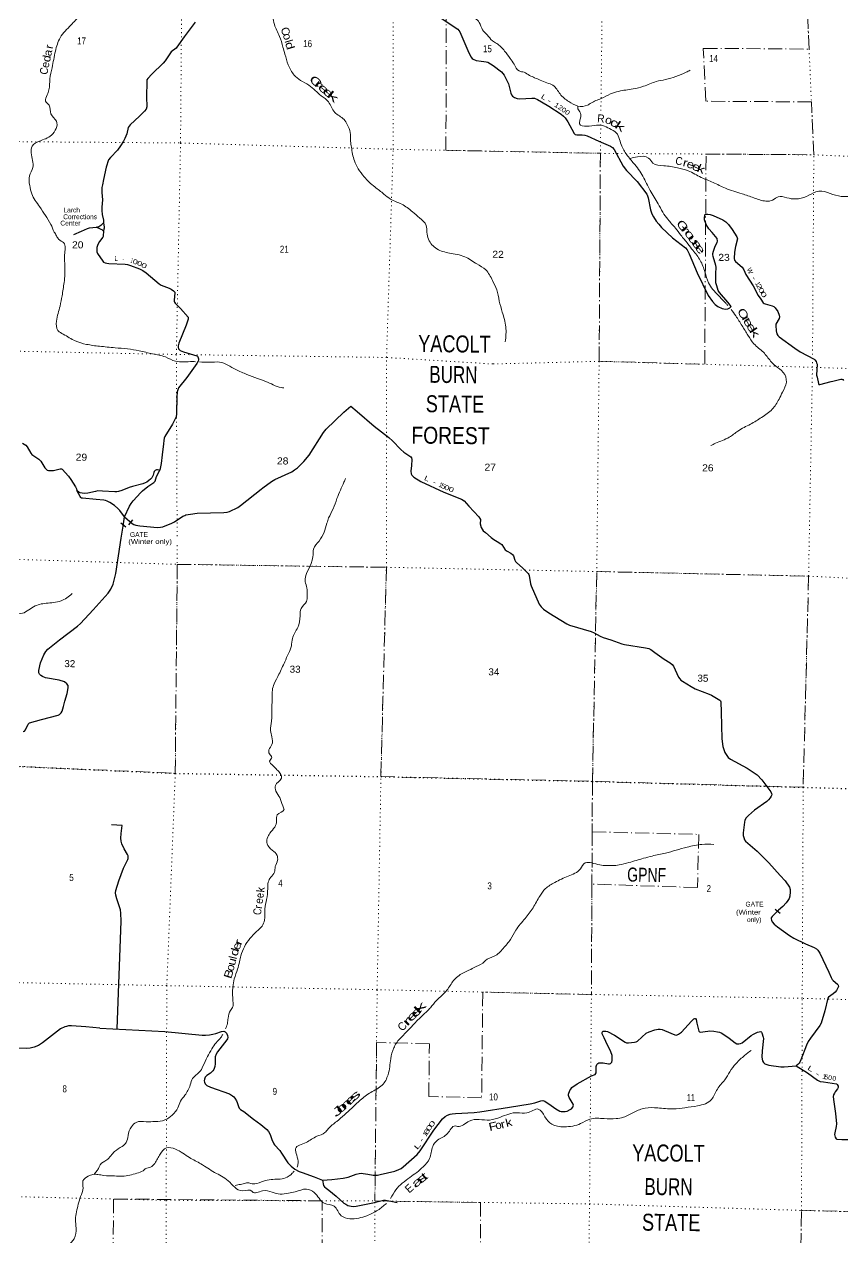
# Model space of a CAD drawing. Header units: feet. Extents: x -481249 to -254670, y -730376 to -544252.
# Drawn here: x -344259 to -323803, y -669920 to -639607 of the extents above; entities that cross this region are included whole.
import ezdxf
from ezdxf.enums import TextEntityAlignment as Align

# ---------------------------------------------------------------- set-up
doc = ezdxf.new("R2010")
doc.units = ezdxf.units.FT
doc.header["$LTSCALE"] = 70
doc.linetypes.add('DOT_DASHED', pattern=[7.7, 5, -1.2, 0.3, -1.2])
doc.linetypes.add('DOTTED', pattern=[1.5, 0.3, -1.2])
for name, color, linetype, lineweight in [('29', 7, 'Continuous', 25), ('39', 7, 'Continuous', 13), ('41', 7, 'Continuous', 13), ('44', 7, 'DOT_DASHED', 13), ('6', 7, 'DOTTED', 25), ('7', 7, 'DOTTED', 13)]:
    doc.layers.add(name, color=color, linetype=linetype, lineweight=lineweight)
doc.layers.add('30', color=7, linetype='Continuous')

msp = doc.modelspace()

# ---------------------------------------------------------------- linework, layer by layer
at = {"layer": '29'}
for p, q in [((-341646.72, -652109.56), (-341544.17, -651983.96)), ((-341844.03, -652061.35), (-341718.43, -652163.94)), ((-325491.3, -661708.54), (-325365.7, -661811.13)), ((-341936.81, -664703.83), (-341836.76, -662009.56))]:
    msp.add_line(p, q, dxfattribs=at)
for points in [[(-334806.73, -638101.16), (-334791.98, -638389.87), (-334765.31, -638457.23), (-334715.04, -638543.83), (-334610.73, -638642.02), (-334230.9, -638991.55), (-334159.37, -639082.68), (-334007.26, -639324.64), (-333941.38, -639390.59), (-333768.22, -639501.8), (-333424.18, -639728.45), (-333371.04, -639791.69), (-333272.18, -640026.24)], [(-339987.39, -639558.17), (-340264.16, -639921.18), (-340447.4, -640179.57), (-340464.86, -640200.15), (-340586.31, -640295.04), (-340624.47, -640341.96), (-340740.19, -640519.55), (-340790.16, -640579.82), (-341069.09, -640856.58), (-341169.76, -640957.9), (-341193.27, -640994.25), (-341199.34, -641033.3), (-341201.7, -641422.12), (-341199.03, -641670.77), (-341210.36, -641723.39), (-341255.24, -641781.13), (-341376.54, -641898.27), (-341607.87, -642116.83), (-341657.73, -642186.99), (-341699.25, -642344.17), (-341742.51, -642456.82), (-341779.45, -642526.32), (-341849.37, -642640.71), (-341924.74, -642748.73), (-342107.32, -642931.99), (-342152.85, -642995.67), (-342212.96, -643177.56), (-342275.77, -643484.49), (-342306.72, -643620.04), (-342318.47, -643680.96), (-342323.34, -643735.72), (-342322.74, -643811.4), (-342302.79, -643992.89), (-342320.8, -644176.81), (-342320.6, -644258.3), (-342308.72, -644361.57), (-342281.53, -644496.65), (-342279.07, -644568.88)], [(-333272.18, -640026.24), (-333174.36, -640258.31), (-333097.19, -640419.12), (-333061.92, -640462.96), (-333038.66, -640480.66), (-332964.68, -640508.93), (-332840.98, -640528.35), (-332776.61, -640534.59), (-332715.7, -640542.08), (-332677.02, -640557.05), (-332537.24, -640632.95), (-332332.92, -640795.32), (-332298.94, -640832.89), (-332267.96, -640876.72), (-332160.66, -641090.87), (-332099.11, -641327.91), (-332078.27, -641365.82), (-332054.23, -641400.61), (-332005.07, -641439.1), (-331940.96, -641462.62), (-331875.74, -641467.78), (-331573.36, -641449.79), (-331510.2, -641456.08), (-331428.03, -641488.28), (-331329.4, -641541.39), (-331151.9, -641654.39)], [(-331151.9, -641654.39), (-330838.37, -641853.98), (-330780.46, -641900.98), (-330737.71, -641945.88), (-330669.84, -642043.18), (-330571.47, -642228.38), (-330516.51, -642331.85), (-330489.94, -642356.98), (-330452.4, -642370.34), (-330311.34, -642370.34), (-330251.5, -642375.76), (-330189.52, -642396), (-329895.47, -642526.17), (-329605, -642655.81), (-329557.76, -642688.08), (-329517.37, -642737.06), (-329286.69, -643148.8), (-329206.4, -643257.75), (-328939.81, -643537.49), (-328701.66, -643848.93), (-328678.52, -643892.83), (-328665.69, -643939.87), (-328607.78, -644242.49), (-328577, -644338.67), (-328536.39, -644413.51), (-328465.86, -644522.56), (-328400.79, -644603.16), (-328329.08, -644685.08), (-328058.81, -644939.6), (-327733.15, -645195.39), (-327695.4, -645237.83), (-327641.94, -645340.3), (-327439.5, -645819.11), (-327164.71, -646386.18), (-327060.65, -646531.5), (-326992.26, -646604.2), (-326923.64, -646655.61), (-326812.74, -646704.7), (-326735.8, -646719.67), (-326674.07, -646716.8), (-326624.66, -646694.01), (-326594.42, -646652.9), (-326678.43, -646546.29), (-326886.08, -646309.88), (-326917.46, -646255.66), (-326953.79, -646144.46), (-326970.89, -646069.62), (-326976.6, -645946.49), (-326974.98, -645838.68)], [(-326974.98, -645838.68), (-326967.68, -645677.23), (-326971.92, -645635.91), (-327043.35, -645411.37), (-327049.96, -645357.56), (-327048.89, -645330.83), (-327032.86, -645276.31), (-326993.52, -645148.18), (-326944.17, -645061.4), (-326936.64, -645023.5), (-326943.1, -644955.56), (-327068.51, -644809.29), (-327148.27, -644716.07), (-327216.66, -644609.15), (-327256.43, -644495.26), (-327259.4, -644433.81), (-327239.33, -644353.41), (-327178.19, -644348.28), (-327114.07, -644361.11), (-327043.31, -644385.03), (-326797.77, -644493.69), (-326723.52, -644540.42), (-326656.71, -644604.88), (-326565.15, -644735.34), (-326447.27, -644917.07), (-326433.71, -644969.59), (-326485.95, -645158.55), (-326507.11, -645301.97), (-326519.93, -645455.92), (-326507.29, -645496.72), (-326480.39, -645531.83), (-326314.47, -645676.58), (-326272.02, -645738.18), (-326224.03, -645857.55), (-326043.49, -646141.3), (-325918.16, -646379.39), (-325853.12, -646471.61), (-325789.01, -646563.56), (-325769.77, -646580.66), (-325740.11, -646592.91), (-325569.94, -646637.33), (-325522.77, -646659.2), (-325488.73, -646692.92), (-325428.89, -646782.73), (-325388.28, -646870.4), (-325383.7, -646911.71), (-325394.69, -646958.07), (-325475.91, -647094.92), (-325476.75, -647131.59), (-325470.57, -647264.92), (-325451.33, -647337.63), (-325423.55, -647380.39), (-325394.49, -647412.55), (-325001.28, -647700.33), (-324866.81, -647787.74), (-324521.34, -647968.5), (-324498.15, -647991.95), (-324470.37, -648030.44), (-324457.54, -648060.37), (-324445.88, -648098.93), (-324455.41, -648372.57), (-324444.89, -648425.71), (-324409.46, -648583.19), (-324398.77, -648602.43), (-324378.53, -648606), (-324095.98, -648533.82), (-324052.44, -648523.74)], [(-343015.81, -644854.72), (-342825.4, -644773.91), (-342674.31, -644708.41), (-342651.06, -644700.12), (-342629.02, -644695.28), (-342463.98, -644673.9)], [(-342463.98, -644673.9), (-342422.39, -644664.31), (-342394.34, -644654.95), (-342368.43, -644644), (-342344.59, -644629.17), (-342329.42, -644617.81), (-342279.07, -644568.88)], [(-342279.5, -644775.34), (-342315, -644745.57), (-342336.72, -644729.62), (-342365.76, -644713.5), (-342463.98, -644673.9)], [(-342279.07, -644568.88), (-342263.3, -644675.57), (-342263.71, -644700.67), (-342266.11, -644723.37), (-342279.5, -644775.34)], [(-342279.5, -644775.34), (-342284.06, -644893.49), (-342288.27, -644909.13), (-342295.75, -644925.17), (-342375.42, -645035.23), (-342418.64, -645111.2), (-342438.94, -645159.31), (-342442.85, -645183.66), (-342442.68, -645292.43), (-342439.48, -645312.74), (-342432, -645332.31), (-342297.61, -645522.54), (-342274.92, -645545.82), (-342234.31, -645567.2), (-342195.84, -645577.9), (-342144.41, -645585.01), (-341734.21, -645601.42), (-341679.31, -645610.22), (-341603.84, -645633.49), (-341381.57, -645719.02), (-341297.2, -645761.36), (-341215.93, -645816.32), (-340884.67, -646090.02), (-340839.31, -646121.12), (-340640.36, -646202.93), (-340589.73, -646226.88), (-340531.49, -646261.62), (-340502.64, -646287.28), (-340497.3, -646299.04), (-340494.09, -646320.42), (-340502.05, -646397.29), (-340512.26, -646506.45), (-340511, -646533.35), (-340505.31, -646550.83), (-340490.35, -646576.49), (-340352.11, -646704.23), (-340164.21, -646926.05), (-340158.55, -646940.53), (-340162.82, -646974.74), (-340214.66, -647125.08), (-340397.01, -647576.96), (-340416.08, -647640.82), (-340416.08, -647670.76), (-340405.39, -647713.52), (-340390.34, -647733.5), (-340360.51, -647754.15), (-340281.14, -647788.72), (-339948.06, -647886.35), (-339929.87, -647898.49), (-339917.04, -647917.73), (-339905.62, -647965.74), (-339906.36, -647988.3), (-339912.77, -648020.37), (-339942.18, -648078.96), (-340196.54, -648426.57), (-340400.95, -648691.4), (-340424.63, -648739.91), (-340433.18, -648786.95), (-340444.07, -648922.71), (-340452.42, -649340.77), (-340463.1, -649411.34), (-340484.48, -649466.93), (-340552.98, -649599.18), (-340742, -649902.08), (-340761.25, -649950.1), (-340774.06, -650000.44), (-340778.22, -650085.93), (-340810.3, -650363.66), (-340833.06, -650581.52), (-340872.74, -650746.77)], [(-324052.44, -648523.74), (-323847.38, -648476.27), (-323828.14, -648472), (-323803.75, -648477.95), (-323783.26, -648504.07)], [(-338297.25, -651189.95), (-338082.6, -651027.97), (-337997.57, -650978.56), (-337571.93, -650786.14), (-337503.43, -650739.3), (-337430.77, -650683.71), (-337272.62, -650525.47), (-337141.55, -650373.36), (-336781.08, -649807.02), (-336712.09, -649724.01), (-336273.3, -649293.43), (-336099.56, -649148), (-335937.84, -649280.88), (-335514.14, -649643.68), (-335146.91, -649926.71), (-335053.18, -650015.5), (-334848.33, -650227.83), (-334771.07, -650293.48), (-334595.33, -650409.4), (-334578.73, -650434.6), (-334572.32, -650481.64), (-334582.07, -650632.29), (-334597.96, -650774.59), (-334592.53, -650838.46), (-334570.18, -650872.95), (-334521.03, -650919.99), (-334347.69, -651025.81), (-333771.43, -651294.71), (-333331.59, -651467.54), (-333264.38, -651510.15), (-333144.7, -651643.22), (-332896.78, -651912.14), (-332856.79, -651974.11), (-332863.21, -652086.19), (-332841.22, -652181.56), (-332786.74, -652262.76), (-332734.36, -652305.58), (-332593.31, -652429.6), (-332520.39, -652476.77), (-332442.8, -652524.47)], [(-344303.91, -650074.38), (-344221.13, -650120.71), (-344184.23, -650164.19), (-344096.9, -650316.67), (-344065.62, -650353.43), (-343893.57, -650474.78), (-343847.63, -650522.35), (-343747.19, -650684.86), (-343714.21, -650720.41), (-343683.07, -650744.73), (-343653.15, -650753.29), (-343621.09, -650757.56), (-343526.18, -650749.79), (-343360.36, -650708.38), (-343328.66, -650711.29), (-343313.34, -650719.07), (-343155.94, -650892.58), (-343096.41, -650974.61), (-342979.1, -651162.2), (-342953.22, -651214.09), (-342941.57, -651250.92)], [(-340872.74, -650746.77), (-340931.41, -650740.02), (-340953.92, -650740.47), (-340967.21, -650743.76), (-340987.29, -650753.55), (-340998.2, -650761.94), (-341009.48, -650776.82), (-341023.31, -650804.7), (-341031.19, -650834.5), (-341038.27, -650868.85), (-341052.23, -650902.98), (-341073.55, -650937.53), (-341103.52, -650971.41), (-341147.27, -651005.61), (-341196.43, -651043.13), (-341232.82, -651062.28), (-341295.47, -651083.6), (-341557.67, -651152.09), (-341632.69, -651178.28), (-341816.91, -651251.25), (-341899.61, -651280.39), (-341946.63, -651288.94), (-341996.3, -651286.26), (-342304.98, -651267.49), (-342416.8, -651265.42), (-342479.75, -651274.57), (-342669.43, -651321.31), (-342743.79, -651329.57), (-342807.96, -651323.4), (-342859.19, -651312.46), (-342884.84, -651299.63), (-342941.57, -651250.92)], [(-341752.84, -651910.57), (-341626.7, -651645.52), (-341587.55, -651580.92), (-341534.12, -651512.49), (-341437.94, -651401.3), (-341351.37, -651310.42), (-341301.36, -651263.84), (-341166.56, -651155.4), (-341017.84, -651053.37), (-340999.8, -651037.78), (-340989.12, -651018.54), (-340950.33, -650900.93), (-340872.74, -650746.77)], [(-341752.84, -651910.57), (-341872.87, -651753.06), (-341920.94, -651701.34), (-342005.38, -651626.9), (-342116.51, -651554.2), (-342185.93, -651517.43), (-342227.65, -651505.01), (-342268.25, -651496.46), (-342464.01, -651475.47), (-342804.62, -651447.78), (-342828.21, -651443), (-342841.03, -651432.31), (-342863.84, -651402), (-342941.57, -651250.92)], [(-341752.84, -651910.57), (-341559.68, -652074.4), (-341520.23, -652102.47), (-341473.22, -652119.58), (-341424.06, -652130.27), (-341368.32, -652135.95), (-340926.1, -652175.17), (-340853.29, -652172.59), (-340797.87, -652160.2), (-340568.04, -652068.41), (-340501.88, -652032.97), (-340295.33, -651893.72), (-340249.7, -651874.74), (-340217.64, -651864.05), (-340100.1, -651840.53), (-339938.44, -651817.63), (-339267.67, -651805.24), (-339191.31, -651794.69), (-339126.61, -651775.3), (-338917.75, -651674.14), (-338854.12, -651630.96), (-338333.89, -651217.6), (-338297.25, -651189.95)], [(-343241.94, -656512.94), (-343188.71, -656326.1), (-343157.32, -656185.82), (-343162.33, -656126.39), (-343191.51, -656078.91), (-343251.36, -656036.14), (-343382.18, -655989.86), (-343726.24, -655936.01), (-343802.76, -655903.56), (-343845.51, -655873.63), (-343874.78, -655843.61), (-343892.53, -655809.48), (-343896.8, -655749.6), (-343850.6, -655559.64), (-343765.32, -655362.25), (-343718.3, -655272.44), (-343670.67, -655219.95), (-343374.55, -654983.77), (-342927.71, -654645.63), (-342854.89, -654579.65), (-342535.48, -654233.77), (-342163.27, -653819.34), (-342096.2, -653717.93), (-342040.64, -653589.64), (-341974.04, -653327.56), (-341834.57, -652443.48), (-341786.06, -652148.17), (-341752.84, -651910.57)], [(-332442.8, -652524.47), (-332346.08, -652583.94), (-332320.82, -652606), (-332239.61, -652736.43), (-332193.59, -652772.69), (-332098.55, -652815.55), (-332058.79, -652850.67), (-332034.44, -652886.11), (-332000.24, -652997.3), (-331980.35, -653029.3), (-331951.09, -653061.45), (-331809.16, -653188.5), (-331661.57, -653324.98), (-331646.55, -653351.19), (-331638, -653376.85), (-331608.88, -653581.06), (-331588.84, -653637.72), (-331389.02, -654089.96), (-331367.71, -654125.12), (-331342, -654158.38), (-331277.89, -654213.98), (-331144.93, -654311.84), (-330698.72, -654586.03), (-330633.68, -654616.99), (-330090.69, -654773.13), (-330013.52, -654804.95), (-329864.85, -654891.35), (-329787.21, -654922.81), (-329595.92, -654985.16), (-329322.38, -655086.38), (-329257.25, -655103), (-328730.39, -655180.47), (-328649.2, -655200.41), (-328598.96, -655226.44), (-328496.82, -655300.95), (-328265.54, -655465.86), (-328113.82, -655557.87), (-328063.66, -655597.87), (-328032.61, -655645.54), (-327906, -655919.06), (-327876.59, -655959.86), (-327846.67, -655991.94), (-327810.34, -656015.46), (-327591.9, -656152.47), (-327487.63, -656205.76), (-327141.41, -656338.33), (-327082.72, -656367.35), (-326874.26, -656492.3), (-326857.16, -656509.41), (-326851.4, -656530.26), (-326840.88, -656787.15), (-326825.16, -657455.12), (-326797.33, -657649.09), (-326746.04, -657794.49), (-326703.3, -657871.47), (-326662.63, -657922.78), (-326604.99, -657965.55), (-326190.67, -658188.73), (-325938.19, -658359), (-325825.72, -658483.72), (-325601.3, -658780.74), (-325584.48, -658819.79), (-325579.15, -658855.08), (-325590.89, -658886.08), (-325613.34, -658927.78), (-325657.15, -658980.16), (-325698.75, -659018.53), (-326010.53, -659236.22), (-326158.31, -659368.26), (-326218.15, -659434.54), (-326246.73, -659486.12), (-326260.89, -659539.32), (-326289.65, -659801.63), (-326287.61, -659873.95), (-326276.92, -659925.27), (-326255.55, -659983.01), (-326234.01, -660013.68), (-325940.27, -660260.55), (-325649.58, -660555.44), (-325363.07, -660874.99)], [(-344286.86, -657277.44), (-344252.61, -657264.18), (-344227.01, -657232.54), (-344165.03, -657093.54), (-344138.31, -657066.82), (-344123.8, -657061.36), (-343826.83, -656971.54), (-343411.65, -656863.68), (-343375.32, -656848.71), (-343350.03, -656826.69), (-343334.71, -656803.8), (-343313.34, -656767.45), (-343279.91, -656646.25), (-343241.94, -656512.94)], [(-341836.76, -662009.56), (-341842.97, -661814.43), (-341856.86, -661727.83), (-341946.62, -661449.86), (-341971.2, -661361.12), (-341975.47, -661303.38), (-341972.26, -661248.86), (-341895.33, -661000.82), (-341775.64, -660688.63), (-341668.79, -660470.53), (-341663.44, -660443.8), (-341661.3, -660413.86), (-341665.58, -660379.65), (-341677.34, -660346.51), (-341758.55, -660201.1), (-341819.45, -660078.15), (-341835.49, -660017.21), (-341844.03, -659942.37), (-341839.76, -659820.49), (-341813.43, -659619.11), (-342081.38, -659608.35)], [(-325363.07, -660874.99), (-325243.86, -661007.94), (-325135.67, -661165.47), (-325118.62, -661220.87), (-325113.29, -661282.26), (-325122.85, -661383.58), (-325144.22, -661443.45), (-325172, -661499.56), (-325213.48, -661554.05), (-325298.1, -661644.45), (-325412.15, -661738.86), (-325568.05, -661894.81), (-325589.82, -661924.55), (-325593.03, -661952.36), (-325584.48, -661986.57), (-325569.51, -662031.48), (-325520.36, -662084.93), (-325437.22, -662157.11), (-325132.67, -662368.2), (-325024.54, -662435.61), (-324735.73, -662575.89), (-324520.17, -662670.82), (-324457.12, -662706.1), (-324422.04, -662735.12), (-324374.84, -662807.67), (-324148.91, -663286.1), (-324095.94, -663420.29), (-324066.58, -663470.85), (-324043.59, -663496.2), (-323932.46, -663586.01), (-323926.57, -663594.03), (-323916.95, -663612.2), (-323913.22, -663645.88), (-323916.95, -663661.38), (-323930.32, -663692.92), (-323960.24, -663746.38), (-323994.43, -663784.87), (-324046.18, -663828.25), (-324161.13, -663911.03), (-324179.03, -663938.75), (-324250.03, -664253.46), (-324342.24, -664557.32), (-324374.32, -664618.78), (-324609.98, -664936.85), (-324664.96, -665019.19), (-324705.96, -665106.53), (-324846.46, -665479.41), (-324877.61, -665533.45), (-324892.27, -665556.29), (-324922.49, -665589.05), (-324968, -665624.31)], [(-329722.4, -665021.27), (-329767.98, -664927.07), (-329812.33, -664823.53), (-329815.28, -664793.42), (-329801.65, -664761.52), (-329792.03, -664756.18), (-329752.28, -664757.12), (-329724.71, -664761.52), (-329683.03, -664771.14), (-329507.54, -664856.26), (-329242.77, -665038.43), (-329208.59, -665047.15), (-329157.28, -665049.12), (-329007.68, -665036.29), (-328969.21, -665027.74), (-328932.79, -665008.86), (-328713.8, -664812.59), (-328640.08, -664775.42), (-328499.03, -664728.38), (-328418.57, -664710.7), (-328364.38, -664711.27), (-328319.5, -664717.69), (-328254.61, -664739.4), (-328000.06, -664848.85), (-327955.11, -664855.6), (-327905.96, -664838.5), (-327832.11, -664785.45), (-327581.26, -664507.9), (-327525.54, -664455.74), (-327497.75, -664442.91), (-327483.6, -664446.52), (-327469.97, -664466.43), (-327445.85, -664557.84), (-327400.52, -664758.31), (-327383.42, -664777.55), (-327368.36, -664780.54), (-327176.11, -664756.17), (-327122.96, -664755.42), (-327022.24, -664760.45), (-326930.34, -664773.28), (-326884.73, -664784.22), (-326827.75, -664809.63), (-326641.03, -664931.44), (-326489.09, -665052.01), (-326446.26, -665073.7), (-326397.1, -665075.84), (-326354.36, -665069.42), (-326316.5, -665052.89), (-326091.75, -664868.82), (-326029.51, -664834.21), (-325934.41, -664783.95), (-325890.59, -664772.2), (-325850.81, -664771.41), (-325833.96, -664783.95), (-325824.33, -664804.27), (-325789.08, -664907.98), (-325786.28, -664943.63), (-325819, -665251.41), (-325825.41, -665406.2), (-325808.26, -665498.28), (-325780.53, -665540.91), (-325746.33, -665572.99), (-325701.45, -665592.23), (-325647.99, -665605.05), (-325350.95, -665647.83), (-325263.64, -665652.02), (-324968, -665624.31)], [(-342373.09, -664684.51), (-342718.13, -664653.01), (-343081.45, -664623.07), (-343153.05, -664628.42), (-343204.34, -664639.11), (-343248.15, -664653.01), (-343349.67, -664703.26), (-343431.95, -664755.65), (-343803.82, -665055.01), (-343901.06, -665113.81), (-344008.99, -665157.64), (-344110.5, -665184.37), (-344192.78, -665191.86), (-344744.17, -665174.75)], [(-342373.09, -664684.51), (-340745.19, -664772.15), (-339815.79, -664859.83)], [(-339815.79, -664859.83), (-339725, -664857.21), (-339632.03, -664851.86), (-339543.34, -664835.83), (-339473.88, -664817.65), (-339328.55, -664766.33), (-339272.99, -664762.06), (-339234.52, -664779.16), (-339204.6, -664809.1), (-339178.95, -664864.69), (-339170.4, -664920.29), (-339177.88, -664951.3), (-339191.77, -664975.88), (-339431.14, -665275.24), (-339464.26, -665331.91), (-339486.7, -665403.54), (-339487.77, -665455.93), (-339486.7, -665574.6), (-339496.32, -665644.1), (-339520.9, -665715.73), (-339548.69, -665752.08), (-339606.39, -665805.54), (-339696.15, -665865.41), (-339714.32, -665883.58), (-339738.89, -665912.45), (-339755.99, -665959.49), (-339759.2, -666003.33), (-339753.86, -666036.47), (-339734.62, -666074.96), (-339722.87, -666091), (-339696.15, -666113.45), (-339606.39, -666160.49), (-339127.66, -666327.28), (-339056.07, -666371.11), (-339024.01, -666401.05), (-338999.43, -666429.91), (-338953.48, -666497.27), (-338935.31, -666541.1), (-338906.46, -666640.53), (-338884.02, -666686.51), (-338857.31, -666713.24), (-338772.89, -666767.76), (-338529.25, -666960.21), (-338349.72, -667092.78), (-338195.85, -667216.8), (-338153.12, -667268.12), (-338114.63, -667345.1), (-338071.89, -667464.84)], [(-336809.18, -668482.22), (-336568.01, -668467.17), (-336288.28, -668432.83), (-336166.21, -668407.3), (-335963.18, -668328.18), (-335888.27, -668311.86), (-335824.26, -668308.94), (-335790.07, -668313.22), (-335671.98, -668334.02), (-335542.15, -668355.98), (-335431.63, -668356.86), (-335362.63, -668343.15), (-334998.23, -668256.55), (-334894.74, -668217.72), (-334835.81, -668188.13), (-334786.65, -668147.5), (-334443.11, -667843.62), (-334362.42, -667748.7), (-334024.51, -667232.05), (-333803.53, -666945.77), (-333738.14, -666889.36), (-333683.85, -666858.1), (-333617.6, -666834.58), (-333568.44, -666821.75), (-333477.57, -666812.55), (-333011.39, -666787.67), (-332873.86, -666776.85), (-332127.57, -666662.36), (-331615.88, -666574.62), (-331495.37, -666548.05), (-331345.77, -666498.87), (-331294.92, -666489.49), (-331247.46, -666509.56), (-331090.91, -666615.55), (-330976.03, -666697.73), (-330877.72, -666755.46), (-330841.39, -666768.29), (-330803.21, -666770.03), (-330736.67, -666770.43), (-330693.92, -666761.88), (-330615.45, -666719.22), (-330579.59, -666696.67), (-330550.73, -666657.1), (-330531.5, -666612.2), (-330536.25, -666583.15), (-330643.08, -666417.75), (-330658.67, -666369.51), (-330654.39, -666333.16), (-330623.23, -666241.91), (-330598.82, -666204.86), (-330571.04, -666168.51), (-330441, -666074.67), (-330085.48, -665876.27), (-329992.93, -665838.14), (-329963.45, -665801.54), (-329965.35, -665703.27), (-329963.01, -665643.56), (-329946.84, -665589.53), (-329926.67, -665566.58), (-329901.03, -665553.75), (-329851.61, -665548.12), (-329787.76, -665551.61), (-329655.51, -665575.73), (-329629.6, -665572.99), (-329608.23, -665566.58), (-329576.17, -665536.64), (-329563.35, -665493.88), (-329562.44, -665448.07), (-329569.76, -665367.72), (-329600.81, -665272.58), (-329722.4, -665021.27)], [(-324968, -665624.31), (-324684.79, -665800.72), (-324431.84, -665984.29), (-324397.78, -666000.64), (-324365.72, -666013.47), (-324286.27, -666028.5), (-323960.18, -666077.83), (-323940.42, -666094.73), (-323921.19, -666137.49), (-323919.05, -666169.57), (-323932.72, -666200.89), (-323993.85, -666272.21), (-324013.24, -666304.85), (-324033.38, -666352.39), (-324039.8, -666390.88), (-324034.88, -666470.62), (-323986.14, -666816.79), (-323961.53, -667072.07), (-323970.33, -667142.49), (-324004.52, -667302.86), (-324007.43, -667339.38), (-323989.56, -667409.78), (-323967.64, -667448.76), (-323948.96, -667461.1), (-323829.58, -667468.71), (-323448.16, -667465.48)], [(-338071.89, -667464.84), (-338023.93, -667571.81), (-338005.27, -667602.23), (-337875.02, -667740.4), (-337827.88, -667803.23), (-337670.88, -668046.87), (-337646.22, -668076.93), (-337584.24, -668134.67), (-337492.34, -668203.09), (-337384.47, -668261.46), (-337314.95, -668290.76), (-337012.1, -668398.29), (-336809.18, -668482.22)], [(-336809.18, -668482.22), (-336781.72, -668616.85), (-336758.56, -668648.03), (-336715.47, -668681), (-336647.92, -668729.34), (-336462.56, -668882.93), (-336270.94, -669053.06), (-336226.04, -669084.08), (-336170.49, -669112.94), (-336091.41, -669130.04), (-336020.89, -669136.46), (-335966.06, -669127.53), (-335550.95, -669051.08), (-335277.14, -668984.64), (-335228.37, -668984.04), (-335054.47, -669017.03), (-334936.55, -669040.42)]]:
    msp.add_lwpolyline(points, dxfattribs=at)
at = {"layer": '39'}
for points in [[(-341716.54, -638000.58), (-341739.9, -638022.57), (-341765.27, -638077.3), (-341853.89, -638144.53), (-341941.65, -638340.01), (-342089.36, -638528.87), (-342287.19, -638729.24), (-342495.32, -638963.57), (-342684.87, -639133.97), (-342873.11, -639380.53), (-343089.33, -639624.8), (-343360.22, -639942.65), (-343479.23, -640278.09), (-343564.94, -640692.03), (-343617.43, -640970.04), (-343641.88, -641244.33), (-343685.03, -641372.14), (-343726.39, -641524.01), (-343639.29, -641627.11), (-343593.24, -641846.01), (-343454.85, -642029.78), (-343577.96, -642375.2), (-343881.36, -642526.4), (-344064.53, -642652.77), (-344086.01, -642818.88), (-344045.28, -643186.01), (-344127.15, -643393.59), (-344123.31, -643636.1), (-344073.11, -643839.01), (-343875.95, -644161.66), (-343729.88, -644381.59), (-343593.85, -644605.42), (-343509.54, -644796.66), (-343452.38, -644891.43), (-343399.14, -644978.14), (-343275.86, -645061.57), (-343252.57, -645366.4), (-343243.15, -645655.07), (-343262.71, -646053.65), (-343313.71, -646389.79), (-343364.01, -646645.78), (-343453.38, -647021.6), (-343417.48, -647258.43), (-343282.27, -647349.99), (-342985.69, -647515.35), (-342704.41, -647602.4), (-342380.77, -647649.8), (-341985.04, -647687.92), (-341383.58, -647762.22), (-341056.21, -647839.72), (-340728.84, -647917.22), (-340479.74, -648023.98), (-340051.74, -648032.37), (-339976.33, -648035.59)], [(-338777.22, -638324.12), (-338659.74, -638421.74), (-338432.08, -638688.59), (-338227.97, -638905.1), (-338076.73, -639217.26), (-338008.24, -639612.74), (-337876.85, -639908.66), (-337795.22, -640176.02), (-337742.79, -640352.91), (-337661.18, -640622.27), (-337511.42, -640876.3), (-337356.56, -641008.14), (-337143.59, -641128.56), (-336984.78, -641264.45), (-336837.89, -641392.2), (-336657.23, -641546.35), (-336499.53, -641808.48), (-336267.05, -641983.2), (-336186.2, -642114.28), (-336109.93, -642309.45), (-336103.89, -642529.94), (-336083.2, -642676.44), (-336008.23, -643017.88), (-335909.99, -643217.27), (-335763.76, -643419.17), (-335497.95, -643670.38), (-335269.48, -643847.06), (-335102.59, -643975.02), (-334825.67, -644102.1), (-334557.29, -644289.21), (-334376.65, -644445.37), (-334214.27, -644631.39), (-334193.81, -644803.94), (-334155.36, -644978.68), (-333945.45, -645217.29), (-333634.33, -645322.68), (-333249.08, -645414.8), (-332946.62, -645594.25), (-332725.88, -645740.79), (-332556.23, -646007.05), (-332452.25, -646236.56), (-332386.77, -646519.79), (-332311.23, -646797.11), (-332222.5, -647166.74), (-332235.81, -647537.33)], [(-334280.4, -638108.96), (-334258.17, -638340.59), (-334201.4, -638479.44), (-334070.78, -638637.09), (-333939.89, -638764.68), (-333805.52, -638950.42), (-333720.37, -639047.48), (-333563.21, -639145.28), (-333395.73, -639207.11), (-333218.57, -639305.12), (-333119.08, -639364.25), (-332888.81, -639563), (-332802.41, -639744.24), (-332689.52, -639871.64), (-332558.82, -640019.27), (-332451.39, -640086.5), (-332255.04, -640274.88), (-332114.68, -640462.68), (-332017.94, -640605.95), (-331887.41, -640773.61), (-331765.69, -640806.92), (-331628.34, -640882.48), (-331502.86, -640943.88), (-331363.36, -641003.42), (-331197.94, -641071.25), (-331044.44, -641130.94), (-330868.32, -641345.16), (-330649.99, -641537.77), (-330422.93, -641648.31), (-330180.69, -641626.74), (-330098.22, -641575.49), (-329839.16, -641461.91), (-329608.1, -641348.05), (-329405.47, -641281.99), (-329042.86, -641221.58), (-328782.23, -641156.12), (-328463.1, -641037.15), (-328236.62, -640987.37), (-327718.88, -640804.31), (-327616.43, -640755.26)], [(-329110.22, -642955.75), (-328933.95, -642916.03), (-328656.19, -642948.93), (-328545.27, -643072.31), (-328273.82, -643139.21), (-327936.23, -643192.77), (-327668.85, -643267.65), (-327338.26, -643433.36), (-327045.3, -643556.6), (-326734.56, -643704.07), (-326319.7, -643840.58), (-326026.54, -643941.77), (-325723.23, -644025.04), (-325554.94, -643996.7), (-325420.2, -643915.92), (-325202.37, -643940.2), (-324978.6, -643970.55), (-324707.98, -643907.19), (-324472.94, -643795.37), (-324328.74, -643776.81), (-324049.43, -643859.83), (-323771.83, -643910.77), (-323481.57, -643887.69), (-323079.76, -643693.42), (-322964.8, -643588.39), (-322773.21, -643414.01), (-322425.3, -643207.16), (-322184.2, -643089.39), (-321901.74, -643044.19), (-321643.12, -642980.71), (-321435.24, -642774.44), (-321345.22, -642548.91), (-321247.28, -642333.49), (-321061.9, -642183.09), (-320846.71, -642055.04), (-320621.6, -641935.11), (-320446.58, -641824.68), (-320353.63, -641719.43), (-320250.72, -641620.28), (-320167.62, -641498.89), (-320066.5, -641375.69), (-319949.81, -641300.73), (-319831.35, -641251.85), (-319698.46, -641155.02), (-319626.13, -641051.84)], [(-330422.93, -641648.31), (-330421.58, -641720.46), (-330356.48, -641823.33), (-330370.06, -641999.54), (-330380.93, -642097.62), (-330203.4, -642153.55), (-329961.12, -642127.97), (-329803.18, -642137.61), (-329633.81, -642211.48), (-329462.72, -642317.44), (-329380.19, -642484.61), (-329323.71, -642655.53), (-329179.8, -642893.47), (-329001.71, -643111.72), (-328875.15, -643275.33), (-328686.26, -643627.96), (-328613.43, -643760.96), (-328418.32, -644089.6), (-328302.19, -644301.21), (-328175.75, -644478.85), (-327983.66, -644697.24), (-327847.22, -644874.99), (-327673.11, -645091.19), (-327548.53, -645252.78), (-327364.75, -645505.16), (-327247.31, -645794.93), (-327157.73, -646068.38), (-326918.42, -646375.43), (-326728.16, -646573.77), (-326678.66, -646630.48)], [(-326595.62, -646728.82), (-326476.92, -646888.95), (-326319.1, -647137.06), (-326171.21, -647377.04), (-326023.08, -647588.97), (-325786.91, -647799.8), (-325606.84, -648020.07), (-325485.9, -648141.55), (-325289.29, -648301.87), (-325211.45, -648545.15), (-325309.73, -648798.64), (-325395.27, -648970.1), (-325565.56, -649222.86), (-325829.43, -649426.56), (-326111.01, -649598.02), (-326422.58, -649767.16), (-326638.02, -649923.27), (-326983.43, -650074.03), (-327099.97, -650132.95)], [(-339878.83, -648040), (-339641.82, -648050.6), (-339375.74, -648047.32), (-338967.32, -648233.86), (-338696.33, -648352.86), (-338427.16, -648451.81), (-338034.54, -648614.14), (-337841.13, -648684.26), (-337769.17, -648691.01)], [(-336651.93, -651938.81), (-336541.88, -651711.49), (-336443.58, -651456), (-336357.69, -651246.46), (-336267.9, -651046.99), (-336233.04, -650951.16)], [(-339228.57, -664704.98), (-339181.06, -664567.75), (-339165.88, -664435.64), (-339102.12, -664239.91), (-339045.3, -664148.31), (-339042.06, -664010.07), (-339052.35, -663817.59), (-339044.88, -663653.34), (-339009.05, -663449.31), (-338928.94, -663213.67), (-338881.25, -663025.78), (-338845.92, -662877.85), (-338755.9, -662652.33), (-338450.41, -662268.7), (-338315.19, -662133.82), (-338255.89, -661990.15), (-338245.32, -661701.69), (-338201.26, -661471.69), (-338174.82, -661199.42), (-338159.37, -661037.26), (-338100.28, -660915.63), (-338005.14, -660790.35), (-337985.89, -660650.28), (-337928.45, -660490.55), (-337941.4, -660372.19), (-338060.21, -660236.7), (-338190.82, -660077.06), (-338185.62, -659942.84), (-338118.45, -659813.28), (-337999.06, -659660.2), (-337951.62, -659500.37), (-337936.34, -659356.24), (-337767.14, -659225.72), (-337800.27, -659127.18), (-337874.49, -658926.03), (-337971.03, -658760.72), (-337983.8, -658622.32), (-337832.16, -658441.51), (-337859.11, -658323), (-337942.29, -658229.97), (-338043.39, -658126.73), (-338126.38, -658011.66), (-338073.53, -657918.02), (-338132.79, -657833.24), (-338143.91, -657734.94), (-338068.69, -657599.44), (-338073.01, -657411.02), (-338103.55, -657246.39), (-338081.47, -657014.16), (-338070.36, -656665.59), (-338064.31, -656435.2), (-338058.57, -656240.87), (-338015.17, -656085.01), (-337893, -655843.79), (-337748.19, -655532.66), (-337652.33, -655325.23), (-337582.64, -655137.58), (-337556.96, -654949.47), (-337424.51, -654678.29), (-337365.86, -654382.31), (-337338.21, -654198.23), (-337204.63, -654023.25), (-337189.43, -653889.15), (-337197.62, -653686.66), (-337234.27, -653533.99), (-337044.69, -652912.71), (-337028.94, -652716.48), (-336891.12, -652515.5), (-336767.14, -652296.34), (-336693.13, -652072.65), (-336651.93, -651938.81)], [(-351822.42, -656069.01), (-351647, -655995.43), (-351448.7, -655965.4), (-351138.06, -655900.44), (-350943.81, -655876.38), (-350640.96, -656011.75), (-350415.74, -656104.23), (-350165.85, -656122.82), (-349935.01, -656033.01), (-349656.12, -655939.68), (-349466.07, -655937.62), (-349250.31, -655969.89), (-348905.01, -656055.59), (-348655.54, -656120.26), (-348392.01, -656179.08), (-348220.05, -656186.85), (-347970.78, -656273.57), (-347824.08, -656198.92), (-347755.31, -656113.46), (-347621.93, -655962.53), (-347451.91, -655515.39), (-347321.74, -655274.24), (-347112.55, -655146.13), (-346856.11, -654878.23), (-346551.3, -654793.18), (-346119.8, -654635.28), (-345794.75, -654524.39), (-345422.3, -654482.11), (-345095.98, -654453.39), (-344850.98, -654345.69), (-344586.29, -654274.26), (-344344.69, -654324.83), (-344027.14, -654157.74), (-343712.31, -654070.79), (-343339.71, -654012.49), (-343060.02, -653828.99)], [(-337436.13, -668159.17), (-337415.88, -668060.66), (-337450.06, -667855.9), (-337478.65, -667697.3), (-337217.19, -667539.67), (-336947.77, -667386.12), (-336744.89, -667292.01), (-336662.06, -667200.68), (-336448.34, -667012.49), (-336073.3, -666679.68), (-335863.53, -666485.44), (-335597.71, -666287.77), (-335314.08, -666110.32), (-335167.72, -665849.31), (-335098.12, -665447.23), (-335023.7, -665177.46), (-334875.66, -664952.53), (-334704.07, -664777.94), (-334544.52, -664607.24), (-334294.24, -664357.31), (-334106.56, -664172.87), (-333958.94, -663994.02), (-333694.59, -663736.22), (-333530.43, -663497.43), (-333296.7, -663309.45), (-333099.83, -663215.28), (-332961.17, -663144.56), (-332758.04, -663022.4), (-332733.79, -662994.59), (-332516.8, -662888.6), (-332289.01, -662692.55), (-332106.95, -662465.96), (-331972.9, -662238.89), (-331740.21, -661942.69), (-331541.8, -661676.19), (-331375.15, -661383.32), (-331233.48, -661198.41), (-331002.08, -661046.48), (-330664.56, -660883.61), (-330360.94, -660708.37), (-330237.55, -660555.33), (-330073.53, -660557.01), (-329873.94, -660607.15), (-329548.01, -660622.51), (-329393.85, -660608.06), (-329149.28, -660548.45), (-328782.26, -660441.99), (-328565.7, -660384.09), (-328234.98, -660311.33), (-327693.55, -660162.58), (-327320.87, -660094.25), (-327026.82, -660095.26)], [(-342512.71, -668337.78), (-342444.52, -668247.6), (-342391.83, -668171.99), (-342361.15, -668096.15), (-342198.06, -667977.59), (-342000.11, -667763.19), (-341810.95, -667636.88), (-341710.08, -667541.72), (-341664.52, -667367.85), (-341578.54, -667148.29), (-341461.53, -667037.27), (-341213.34, -667021.78), (-340985.25, -667016.1), (-340744.87, -666978.49), (-340563.74, -666856.1), (-340420.08, -666673.21), (-340350.59, -666507.59), (-340245.26, -666360.38), (-340110.94, -666103.25), (-340051.47, -665939.54), (-339884.07, -665786.95), (-339792.72, -665637.59), (-339678.55, -665396.28), (-339568.8, -665203.03), (-339465.4, -665047.78), (-339346.23, -664918.75), (-339296.75, -664841.26)], [(-335103.98, -668940.22), (-334973.31, -668722.94), (-334622.49, -668413.92), (-334288.06, -668148.82), (-334130.19, -667942.03), (-334051.48, -667640.24), (-333928.02, -667479.18), (-333678.51, -667315.41), (-333488.79, -667126.98), (-333428.89, -667139.62), (-333135.63, -667004.36), (-332629.31, -666979.48), (-332356.6, -666906.13), (-331937.54, -666796.2), (-331695.55, -666802.69), (-331412.63, -666705.39), (-331246.31, -666897.47), (-331073.96, -667085.6), (-330764.46, -667148.89), (-330353.65, -667066.93), (-330126.65, -666959.04), (-329764.43, -666942.71), (-329468.36, -666941.74), (-329286.06, -666911.54), (-329018.85, -666782.02), (-328739.93, -666684.68), (-328427.79, -666675.86), (-328037.93, -666699.89), (-327747.62, -666670.8), (-327431.15, -666625.95), (-327079.65, -666465.23), (-326937.32, -666206.18), (-326751.22, -665975.63), (-326627.42, -665776.5), (-326469.51, -665565.7), (-326255.7, -665367.5), (-326090.52, -665238.94)], [(-341445.23, -668308.44), (-341290.27, -668245.4), (-341219.77, -668190.01), (-341105.45, -668157.11), (-340998.58, -668062.02), (-340858.48, -667828.99), (-340707.1, -667678.25), (-340479.31, -667706.63), (-340129.12, -667916.63), (-339844.48, -668075.85), (-339500.31, -668287.79), (-339164.1, -668495.63), (-338802.26, -668745.82), (-338570.31, -668756.22), (-338556.46, -668774.39), (-338306.19, -668748.9), (-338062.43, -668781.46), (-337864.86, -668833.58), (-337656.57, -668805.66), (-337484.25, -668773.36), (-337205.58, -668704.07), (-337010.27, -668786.23), (-336760.66, -669059.32), (-336515.26, -669131.97), (-336337.35, -669370.26), (-336125.97, -669444.57), (-335897.79, -669428.87), (-335697.22, -669368.8), (-335419.92, -669229.36), (-335209.52, -669065.15)], [(-352180.15, -679717.16), (-352092.42, -679687.39), (-352008, -679642.17), (-351969.55, -679592.46), (-351964.06, -679426.19), (-351947.19, -679328.17), (-351881.41, -679130.46), (-351832.12, -678986.68), (-351729.14, -678879.52), (-351478.22, -678781.9), (-351252.29, -678794.23), (-351134.96, -678871.58), (-351091.11, -678890.07), (-351012.43, -678814.72), (-350994.26, -678572.43), (-350964.4, -678364.33), (-350835.28, -678241.41), (-350708.78, -678110.96), (-350635.04, -677994.97), (-350442.82, -677750.46), (-350245.45, -677600.18), (-350054.39, -677485.91), (-349935.57, -677396.95), (-349856.37, -677263.5), (-349830.58, -677063.37), (-349752.6, -676843.74), (-349636.05, -676784.81), (-349323.22, -676697.84), (-349047.62, -676524.32), (-348810.15, -676364.44), (-348660.7, -676205.65), (-348527.54, -676078.76), (-348287.46, -676075.21), (-348030.06, -676147.99), (-347760.91, -676248.94), (-347662.03, -676376.2), (-347488.8, -676466.15), (-347196.57, -676222.66), (-347008.19, -675960.07), (-346774, -675719.99), (-346587.17, -675854.17), (-346505.5, -676117.52), (-346428.47, -676228.53), (-346253.4, -676336.53), (-346204.08, -676413.18), (-346078.46, -676234.12), (-345941.67, -675924.91), (-345911.67, -675700.77), (-345825.53, -675463.19), (-345629.63, -675254.78), (-345475.81, -675053.96), (-345421.88, -674838.09), (-345409.89, -674615.78), (-345311.44, -674274.23), (-345213.7, -673926.43), (-345001.99, -673738.22), (-344748.35, -673601.38), (-344518.22, -673101.92), (-344320.61, -672925.6), (-344179.98, -672858.9), (-344040.16, -672657.94), (-343698, -672647.42), (-343479.39, -672583.53), (-343468.6, -672495.46), (-343527.68, -672390.65), (-343475.67, -672166.75), (-343411.86, -671965), (-343472.2, -671553.58), (-343662.11, -671315.17), (-343678.7, -671156.69), (-343483.65, -671042.46), (-343406.44, -670908.99), (-343420.69, -670712.45), (-343437.73, -670604.07), (-343542.31, -670442.68), (-343402.56, -670249.73), (-343165.21, -670103.87), (-343013.77, -669945.11), (-342961.38, -669679.12), (-342981.44, -669460.49), (-342953.79, -669276.41), (-342908.02, -669078.49), (-342850.35, -668892.71), (-342790.39, -668674.9), (-342790.82, -668498.55), (-342661.74, -668379.63), (-342541.35, -668338.79), (-342417.34, -668340.06), (-342271.54, -668365.6), (-342005.58, -668376.34), (-341803.6, -668382.42), (-341445.23, -668308.44)], [(-338984.46, -668617.51), (-338850.85, -668587.01), (-338788.72, -668573.62), (-338674.46, -668546.74), (-338566.68, -668573.9), (-338498.65, -668572.59), (-338278.02, -668506.72), (-338089.61, -668464.56), (-337731.2, -668426.15), (-337562.13, -668309.65), (-337514.72, -668260.29)]]:
    msp.add_spline(points, degree=3, dxfattribs=at)
at = {"layer": '44'}
for points in [[(-333714.16, -638099.39), (-333719.49, -642755), (-329859.37, -642830.39), (-329891.72, -648026.27), (-327252.13, -648099.94), (-327219.43, -642848.51), (-324526.67, -642867), (-324585.29, -641546.57), (-327228.69, -641528.42), (-327287.32, -640207.99), (-324643.92, -640226.14), (-324697.36, -639022.64), (-327282.67, -638994.01), (-329812.58, -638934.28), (-329803.44, -638172.72)], [(-345770.5, -658083.62), (-340485.59, -658320.14), (-340435, -653098.4), (-335208.65, -653171.99), (-335345.31, -658400.86), (-330059.35, -658519.16), (-329950.58, -653277.98), (-324656.58, -653392.34), (-324791.66, -658667.32), (-330059.35, -658519.16), (-330064.91, -659780.61), (-330070.71, -661085.29), (-330084.85, -663843.35), (-332799.31, -663783.02), (-332827.86, -666423.04), (-334147.62, -666393.71), (-334133.34, -665073.7), (-335453.1, -665044.37), (-335495.91, -669002.14), (-332855.8, -669038.07), (-332848.46, -671678.41)], [(-330064.91, -659780.61), (-327402.95, -659844.13), (-327430.89, -661172.93), (-330070.71, -661085.29)], [(-336812.25, -670317.77), (-336815.92, -668997.75), (-342030.66, -668952.8), (-342039.08, -671593.36)], [(-324924.59, -674464.98), (-324833.95, -669237.64), (-322194.7, -669304.09), (-322240.47, -671943.77)]]:
    msp.add_lwpolyline(points, dxfattribs=at)
at = {"layer": '6'}
msp.add_lwpolyline([(-351853.26, -658127.47), (-350973.58, -658092.43), (-348570.19, -658213.25), (-345770.5, -658083.62), (-340485.59, -658320.14), (-335345.31, -658400.86), (-330059.35, -658519.16), (-324791.66, -658667.32), (-319871.69, -658806.04)], dxfattribs=at)
at = {"layer": '7'}
msp.add_line((-329803.44, -638172.72), (-329846.51, -641759.54), dxfattribs=at)
for points in [[(-340315.93, -638021.11), (-340353.09, -642572.57), (-340458.24, -647855.87), (-340437.9, -652442.25)], [(-335518.82, -682244.18), (-335524.77, -679636.73), (-335481.18, -674302.7), (-335495.91, -669002.14), (-335438.82, -663724.36), (-335345.31, -658400.86), (-335208.65, -653171.99), (-335203.89, -647929.75), (-335039.47, -642729.22), (-335034.16, -638097.88)], [(-325088.93, -683915.86), (-325017.74, -679748.4), (-324924.59, -674464.98), (-324833.95, -669237.64), (-324814.69, -663939.43), (-324791.66, -658667.32), (-324656.58, -653392.34), (-324560.02, -648175.08), (-324526.67, -642867), (-324731.91, -638244.16)], [(-329850.69, -642107.96), (-329859.37, -642830.39), (-329891.72, -648026.27), (-329950.58, -653277.98), (-330059.35, -658519.16), (-330084.85, -663843.35), (-330131.52, -669075.14), (-330193.04, -674400.97), (-330278.43, -679712.53), (-330271.66, -683418.86)], [(-351616.63, -642489.64), (-350752.54, -642510.09), (-345555.71, -642529.28), (-340353.09, -642572.57), (-335039.47, -642729.22), (-329859.37, -642830.39), (-324526.67, -642867), (-319655.37, -643080.59)], [(-319727.77, -648343.33), (-324560.02, -648175.08), (-329891.72, -648026.27), (-332548.83, -648093.22), (-335203.89, -647929.75), (-340458.24, -647855.87), (-345746.3, -647747.58), (-350792.74, -647687.85), (-351695.02, -647670.52)], [(-340437.12, -652621.15), (-340435, -653098.4), (-340485.59, -658320.14), (-340696.92, -663622.39), (-340710.76, -668984.78), (-340727.45, -674218.88), (-340842.92, -679538.15), (-340903.71, -683661.62)], [(-351774.79, -652942.14), (-350819.86, -652969.94), (-345742.55, -652933.8), (-340435, -653098.4), (-335208.65, -653171.99), (-329950.58, -653277.98), (-324656.58, -653392.34), (-319800.7, -653644.78)], [(-319944.05, -664066.2), (-324814.69, -663939.43), (-330084.85, -663843.35), (-335438.82, -663724.36), (-340696.92, -663622.39), (-345942.99, -663516.53), (-351077.48, -663459.91), (-351933.97, -663461.66)], [(-352013.31, -668704.46), (-351144.42, -668721.56), (-346010.63, -668856.32), (-340710.76, -668984.78), (-335495.91, -669002.14), (-330131.52, -669075.14), (-324833.95, -669237.64), (-320016.86, -669358.92)]]:
    msp.add_lwpolyline(points, dxfattribs=at)

# ---------------------------------------------------------------- texts
at = {"layer": '30'}
for s, rotation, width, p in [('L -', 327.518, 1.45, (-331359.09, -641442.67)), ('1200', 326.02, 1.2, (-331026.43, -641648.9)), ('L', 357.709, 0.8, (-342002.01, -645518.17))]:
    msp.add_text(s, height=120, rotation=rotation, dxfattribs=dict(at, width=width)).set_placement(p)
for s, rotation, p in [('-', 357.709, (-341784.44, -645529.36)), ('1', 345.189, (-324275.54, -665952.78)), ('5', 349.288, (-324223.98, -665964.77))]:
    msp.add_text(s, height=120, rotation=rotation, dxfattribs=at).set_placement(p, align=Align.CENTER)
for s, rotation, width, p in [('1', 342.864, 0.4, (-341587.31, -645565.33)), ('0', 338.953, 1.4, (-341504.79, -645596.6)), ('0', 338.953, 1.4, (-341395.44, -645638.68)), ('0', 333.351, 1.55, (-341289.35, -645689.12)), ('W', 291.901, 0.9, (-326175.63, -645788.03)), ('-', 302.467, 1.65, (-326064.77, -645977.44)), ('1', 302.467, 0.85, (-325975.01, -646118.54)), ('2', 297.762, 1.45, (-325939.79, -646185.95)), ('0', 297.762, 1.55, (-325889.51, -646283.53)), ('0', 302.694, 1.75, (-325830.15, -646389.55)), ('L', 334.985, 1.4, (-334220.18, -651008.06)), ('-', 334.985, 1.4, (-334029.24, -651097.15)), ('1', 334.985, 0.6, (-333877.68, -651167.89)), ('5', 334.985, 1.4, (-333810.89, -651199.04)), ('0', 338.548, 1.4, (-333715.78, -651241.36)), ('0', 338.548, 1.4, (-333606.73, -651284.21)), ('L', 328.081, 1.6, (-324639.5, -665746.46)), ('-', 324.031, 1.8, (-324460.26, -665877.18)), ('0', 351.398, 1.05, (-324127.98, -665981.99)), ('0', 351.398, 1.05, (-324022.82, -665999.52)), ('6', 56.814, 1.7, (-334147, -667299.09)), ('0', 56.814, 1.75, (-334090.31, -667204.76)), ('0', 52.335, 1.9, (-334022.75, -667114.2)), ('-', 56.814, 1.65, (-334287.1, -667505.64)), ('1', 56.814, 0.85, (-334195.55, -667365.68)), ('L', 49.633, 1.9, (-334386.16, -667668.55))]:
    msp.add_text(s, height=120, rotation=rotation, dxfattribs=dict(at, width=width)).set_placement(p, align=Align.CENTER)
for s, p in [('GATE', (-341616.39, -652413.25)), ('GATE', (-326233.97, -661647.04)), ('only)', (-326196.83, -662032.56))]:
    msp.add_text(s, height=120, dxfattribs=at).set_placement(p)
at = {"layer": '30', "width": 1.2}
for s, p in [('(Winter only)', (-341658.16, -652587.43)), ('(Winter', (-326470.73, -661846.76))]:
    msp.add_text(s, height=120, dxfattribs=at).set_placement(p)
at = {"layer": '41'}
for s, rotation, width, p in [('C', 287.47, 1.05, (-337822.99, -639810.01)), ('o', 287.146, 1.1, (-337777.96, -639942.66)), ('r', 78.796, 1.1, (-343541.45, -640185.61)), ('d', 286.811, 1.3, (-337714.47, -640169.53)), ('d', 79.546, 1.15, (-343603.23, -640479.9)), ('a', 79.057, 1.05, (-343572.86, -640336.12)), ('C', 80.106, 0.9, (-343667.17, -640790.02)), ('C', 350.685, 0.9, (-327911.24, -643120.39)), ('r', 345.226, 1.2, (-327762.35, -643157.26)), ('e', 339.361, 1.2, (-327641.54, -643196.07)), ('e', 335.112, 1.35, (-327505.11, -643257.65)), ('k', 337.981, 1.4, (-327379.38, -643312.81)), ('C', 302.801, 1.4, (-326380.44, -646885.66)), ('r', 302.119, 1.75, (-326297.79, -647005.91)), ('e', 301.666, 1.55, (-326246.12, -647107.69)), ('e', 301.621, 1.55, (-326167.47, -647231.9)), ('k', 303.281, 1.8, (-326086.37, -647361.24))]:
    msp.add_text(s, height=200, rotation=rotation, dxfattribs=dict(at, width=width)).set_placement(p, align=Align.CENTER)
for s, rotation, p in [('l', 286.811, (-337747.14, -640058.53)), ('e', 78.546, (-343638.95, -640637.61))]:
    msp.add_text(s, height=200, rotation=rotation, dxfattribs=at).set_placement(p, align=Align.CENTER)
for s, rotation, width, p in [('C', 320.045, 1.6, (-337157.63, -641011.81)), ('r', 319.422, 2.05, (-337033.33, -641119.03)), ('e', 319.001, 1.85, (-336941.71, -641202.55)), ('e', 319.327, 1.85, (-336827.65, -641301.1)), ('k', 319.447, 2.1, (-336717.61, -641396.58)), ('R', 355.492, 0.95, (-329945.49, -642052.73)), ('o', 341.576, 1.15, (-329763.51, -642066.07)), ('c', 336.927, 1.45, (-329638.87, -642119.58)), ('k', 326.842, 1.8, (-329522.26, -642176.24)), ('G', 309.233, 1.45, (-327979.6, -644587.79)), ('r', 307.775, 1.95, (-327865.84, -644722.94)), ('o', 308.87, 1.8, (-327783.43, -644821.57)), ('u', 308.298, 1.9, (-327696.36, -644939.4)), ('s', 307.442, 2, (-327608.61, -645050.08)), ('e', 306.571, 1.7, (-327519.66, -645175.84)), ('e', 84.436, 0.85, (-338282.1, -661440.98)), ('C', 82.817, 0.85, (-338344.99, -661866.91)), ('e', 79.563, 0.95, (-338310.03, -661592.44)), ('e', 68.069, 1.25, (-338894.47, -662756.24)), ('r', 68.051, 1.4, (-338837.91, -662627.1)), ('u', 76.103, 1.2, (-338998.23, -663135.21)), ('d', 72.567, 1.3, (-338940.34, -662902.35)), ('B', 72.366, 1.3, (-339089.96, -663467.11)), ('o', 73.313, 1.1, (-339037.77, -663276.75)), ('e', 44.811, 2.05, (-334498.76, -664450.44)), ('k', 44.488, 2.25, (-334405.72, -664346.58)), ('r', 46.377, 2.2, (-334688.43, -664651.96)), ('e', 45.105, 2.05, (-334602.9, -664550.15)), ('s', 42.769, 2.25, (-336047.33, -666548.26)), ('o', 41.576, 1.9, (-336372.83, -666834.68)), ('n', 41.606, 2, (-336269.11, -666746.57)), ('e', 42.66, 1.95, (-336149.01, -666638.64)), ('J', 41.551, 2.15, (-336474.35, -666924.62)), ('F', 13.229, 1.35, (-332628.86, -667257.58)), ('o', 15.045, 1.05, (-332461.01, -667219.65)), ('r', 14.817, 1.2, (-332324.24, -667194.44)), ('k', 14.624, 1.2, (-332203.6, -667158.43)), ('s', 38.252, 2.05, (-334376.52, -668598.36)), ('t', 38.483, 1.7, (-334249.56, -668498.21)), ('a', 40.401, 1.95, (-334488.1, -668693.85))]:
    msp.add_text(s, height=200, rotation=rotation, dxfattribs=dict(at, width=width)).set_placement(p)
for s, rotation, p in [('k', 84.499, (-338259.89, -661299.88)), ('r', 82.041, (-338320.11, -661711.62)), ('l', 76.588, (-338953.03, -662972.69)), ('C', 46.524, (-334808.67, -664777.49)), ('E', 41.795, (-334638.45, -668818.69))]:
    msp.add_text(s, height=200, rotation=rotation, dxfattribs=at).set_placement(p)
at = {"layer": '44'}
for s, p in [('Corrections', (-343286.19, -644475.64)), ('Larch', (-343279.97, -644306.9))]:
    msp.add_text(s, height=120, dxfattribs=at).set_placement(p)
at = {"layer": '44', "width": 1.05}
msp.add_text(' Center', height=120, dxfattribs=at).set_placement((-343404.57, -644633.57))
at = {"layer": '44'}
for s, height, rotation, width, p in [('YACOLT', 423.5, 359.433, 0.8, (-334415.29, -647793.42)), ('BURN', 423.5, 359.433, 0.75, (-334136.39, -648562.68)), ('STATE', 423.5, 359.433, 0.8, (-334225.53, -649296.43)), (' FOREST', 423.5, 359.433, 0.85, (-334718.38, -650079.09)), ('GPNF', 350, 359, 0.75, (-329193.2, -661021.09)), ('YACOLT', 423.5, 359.433, 0.8, (-329067.32, -668007.32)), ('BURN', 423.5, 359.433, 0.75, (-328760.57, -668850.91)), ('STATE', 423.5, 359.433, 0.8, (-328821.86, -669742.57))]:
    msp.add_text(s, height=height, rotation=rotation, dxfattribs=dict(at, width=width)).set_placement(p)
at = {"layer": '7'}
for s, width, p in [('17', 0.85, (-342938.34, -640108.95)), ('16', 0.85, (-337288.06, -640176.2)), ('15', 0.85, (-332793.56, -640303.48)), ('14', 0.85, (-327143.89, -640547.75)), ('20', 1.1, (-343065.74, -645201.87)), ('21', 0.85, (-337872.16, -645312.93)), ('22', 1.1, (-332561.1, -645439.48)), ('23', 1.1, (-326913.36, -645515.68)), ('29', 1.1, (-342974.31, -650506.93)), ('28', 1.1, (-337943.43, -650600.88)), ('27', 1.1, (-332756.92, -650756.65)), ('26', 1.1, (-327318.15, -650773.09)), ('32', 1.05, (-343257.94, -655664.76)), ('33', 1.05, (-337626.75, -655804.03)), ('34', 1.05, (-332660.16, -655870.95)), ('35', 1.05, (-327435.63, -656029.26))]:
    msp.add_text(s, height=175, rotation=359.413, dxfattribs=dict(at, width=width)).set_placement(p)
for s, width, p in [('5', 0.85, (-343134.21, -661009.25)), ('4', 0.85, (-337911.69, -661151.55)), ('3', 0.85, (-332684.61, -661217.68)), ('2', 0.85, (-327205.55, -661283.7)), ('8', 0.85, (-343303.92, -666288.85)), ('9', 0.85, (-338051.79, -666351.61)), ('10', 0.85, (-332642.92, -666489.68)), ('11', 0.65, (-327699.37, -666508.3))]:
    msp.add_text(s, height=175, dxfattribs=dict(at, width=width)).set_placement(p)

doc.saveas('drawing.dxf')
